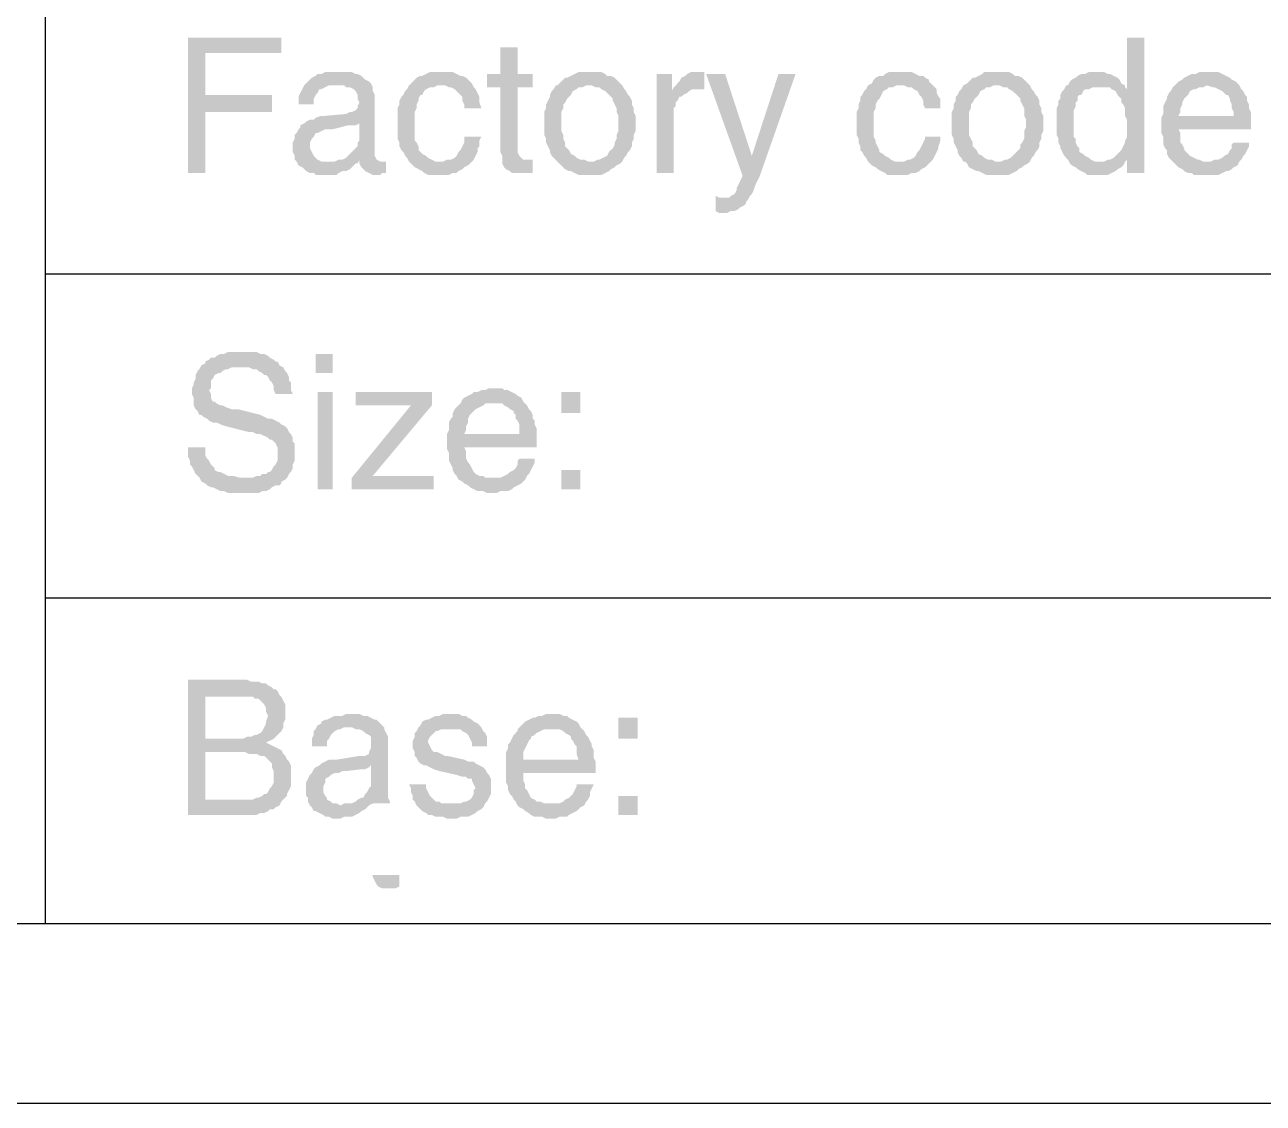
# Model space of a CAD drawing. Header units: inches. Extents: x 3613 to 8393, y -2205 to -794.
# Drawn here: x 3632.26 to 3661.61, y -2204.85 to -2179.3 of the extents above; entities that cross this region are included whole.
import ezdxf

# ---------------------------------------------------------------- set-up
doc = ezdxf.new("R2010")
doc.units = ezdxf.units.IN
doc.header["$MEASUREMENT"] = 0

msp = doc.modelspace()

# ---------------------------------------------------------------- hatches: boundary and pattern name
at = {"transparency": 33554559}
for points in [[(3638.342, -2179.607), (3636.13, -2179.607), (3636.13, -2182.812), (3636.536, -2182.812), (3636.536, -2181.367), (3638.116, -2181.367), (3638.116, -2180.961), (3636.536, -2180.961), (3636.536, -2179.968), (3638.342, -2179.968), (3638.342, -2179.788)], [(3658.786, -2179.607), (3658.38, -2179.607), (3658.38, -2180.826), (3658.019, -2180.826), (3658.109, -2180.871), (3658.155, -2180.961), (3658.2, -2181.006), (3658.245, -2181.052), (3658.245, -2181.142), (3658.29, -2181.187), (3658.335, -2181.277), (3658.335, -2181.458), (3658.38, -2181.548), (3658.38, -2181.954), (3658.335, -2182.044), (3658.335, -2182.09), (3658.29, -2182.18), (3658.245, -2182.27), (3658.2, -2182.315), (3658.2, -2182.315), (3658.109, -2182.405), (3658.064, -2182.451), (3657.974, -2182.496), (3658.38, -2182.496), (3658.38, -2182.812), (3658.786, -2182.812)], [(3643.938, -2179.833), (3643.532, -2179.833), (3643.532, -2180.465), (3643.216, -2180.465), (3643.216, -2180.781), (3643.532, -2180.781), (3643.532, -2182.315), (3643.577, -2182.405), (3643.577, -2182.586), (3643.622, -2182.676), (3643.667, -2182.721), (3643.667, -2182.721), (3643.757, -2182.767), (3643.803, -2182.812), (3644.299, -2182.812), (3644.299, -2182.496), (3644.073, -2182.496), (3644.028, -2182.451), (3643.983, -2182.405), (3643.938, -2182.315), (3643.938, -2180.781), (3644.299, -2180.781), (3644.299, -2180.465), (3643.938, -2180.465)], [(3640.463, -2180.69), (3639.65, -2180.736), (3639.831, -2180.736), (3639.876, -2180.781), (3639.966, -2180.781), (3640.057, -2180.826), (3640.102, -2180.871), (3640.147, -2180.961), (3640.147, -2181.052), (3640.192, -2181.142), (3640.192, -2181.142), (3640.147, -2181.232), (3640.147, -2181.277), (3640.102, -2181.322), (3640.011, -2181.367), (3639.966, -2181.367), (3639.876, -2181.413), (3639.38, -2181.458), (3639.289, -2181.458), (3639.154, -2181.503), (3639.109, -2181.548), (3639.019, -2181.548), (3638.928, -2181.593), (3640.192, -2181.638), (3640.192, -2182.044), (3640.192, -2182.044), (3640.147, -2182.09), (3640.147, -2182.18), (3640.102, -2182.225), (3640.011, -2182.315), (3639.966, -2182.36), (3639.921, -2182.405), (3639.876, -2182.451), (3639.786, -2182.496), (3639.696, -2182.496), (3639.605, -2182.541), (3638.703, -2182.541), (3638.748, -2182.631), (3638.838, -2182.676), (3638.883, -2182.721), (3638.928, -2182.767), (3639.019, -2182.812), (3639.109, -2182.812), (3639.154, -2182.857), (3639.65, -2182.857), (3639.696, -2182.812), (3639.786, -2182.767), (3639.876, -2182.767), (3639.966, -2182.721), (3640.011, -2182.676), (3640.102, -2182.586), (3640.147, -2182.586), (3640.192, -2182.496), (3640.598, -2182.496), (3640.553, -2182.405), (3640.553, -2180.961), (3640.508, -2180.871), (3640.508, -2180.781)], [(3639.696, -2180.42), (3639.38, -2180.42), (3639.289, -2180.465), (3639.199, -2180.465), (3639.154, -2180.51), (3639.064, -2180.555), (3639.019, -2180.6), (3638.973, -2180.645), (3638.928, -2180.69), (3638.883, -2180.736), (3638.838, -2180.826), (3638.793, -2180.916), (3638.748, -2181.006), (3638.748, -2181.187), (3639.109, -2181.187), (3639.109, -2181.052), (3639.154, -2180.961), (3639.199, -2180.916), (3639.244, -2180.826), (3639.289, -2180.826), (3639.38, -2180.781), (3639.47, -2180.736), (3639.65, -2180.736), (3640.463, -2180.69), (3640.418, -2180.645), (3640.327, -2180.6), (3640.282, -2180.555), (3640.237, -2180.51), (3640.147, -2180.465), (3640.102, -2180.465), (3640.011, -2180.42), (3639.786, -2180.42)], [(3642.133, -2180.42), (3641.862, -2180.42), (3641.772, -2180.465), (3641.681, -2180.51), (3641.636, -2180.51), (3641.546, -2180.555), (3641.501, -2180.6), (3641.411, -2180.69), (3641.365, -2180.736), (3642.223, -2180.736), (3642.313, -2180.781), (3642.358, -2180.781), (3642.449, -2180.826), (3642.494, -2180.871), (3642.584, -2180.961), (3642.629, -2181.006), (3642.629, -2181.097), (3642.674, -2181.187), (3642.674, -2181.277), (3643.08, -2181.277), (3643.035, -2181.142), (3643.035, -2181.006), (3642.99, -2180.916), (3642.945, -2180.826), (3642.9, -2180.781), (3642.855, -2180.69), (3642.81, -2180.645), (3642.765, -2180.6), (3642.719, -2180.555), (3642.629, -2180.51), (3642.584, -2180.51), (3642.494, -2180.465), (3642.403, -2180.42), (3642.223, -2180.42)], [(3645.653, -2180.42), (3645.382, -2180.42), (3645.292, -2180.465), (3645.202, -2180.51), (3645.111, -2180.555), (3645.066, -2180.555), (3644.976, -2180.645), (3644.931, -2180.69), (3644.886, -2180.736), (3644.841, -2180.736), (3644.795, -2180.826), (3644.75, -2180.871), (3644.705, -2180.961), (3644.705, -2181.006), (3644.66, -2181.097), (3644.615, -2181.187), (3644.615, -2181.277), (3644.57, -2181.367), (3644.57, -2181.638), (3644.57, -2181.909), (3644.615, -2181.999), (3644.615, -2182.09), (3644.66, -2182.18), (3644.705, -2182.27), (3644.705, -2182.315), (3644.75, -2182.405), (3644.795, -2182.451), (3644.886, -2182.541), (3645.653, -2182.541), (3645.608, -2182.541), (3645.518, -2182.496), (3645.427, -2182.496), (3645.337, -2182.451), (3645.292, -2182.405), (3645.202, -2182.36), (3645.157, -2182.27), (3645.111, -2182.225), (3645.066, -2182.18), (3645.066, -2182.09), (3645.021, -2181.999), (3645.021, -2181.909), (3644.976, -2181.819), (3644.976, -2181.367), (3645.021, -2181.277), (3645.021, -2181.187), (3645.066, -2181.142), (3645.111, -2181.052), (3645.157, -2181.006), (3645.202, -2180.961), (3645.247, -2180.871), (3645.337, -2180.826), (3645.382, -2180.781), (3645.472, -2180.781), (3645.563, -2180.736), (3646.42, -2180.736), (3646.375, -2180.69), (3646.285, -2180.6), (3646.24, -2180.555), (3646.149, -2180.51), (3646.059, -2180.51), (3646.014, -2180.465), (3645.924, -2180.42), (3645.743, -2180.42)], [(3647.594, -2180.465), (3647.233, -2180.465), (3647.233, -2182.812), (3647.639, -2182.812), (3647.639, -2181.277), (3647.684, -2181.232), (3647.684, -2181.142), (3647.729, -2181.097), (3647.774, -2181.006), (3647.819, -2181.006), (3647.864, -2180.961), (3647.955, -2180.916), (3647.594, -2180.871)], [(3648.271, -2180.42), (3648.045, -2180.42), (3647.955, -2180.465), (3647.91, -2180.51), (3647.819, -2180.555), (3647.774, -2180.645), (3647.729, -2180.69), (3647.684, -2180.736), (3647.639, -2180.781), (3648.271, -2180.826), (3648.361, -2180.826), (3648.361, -2180.42), (3648.361, -2180.42)], [(3648.857, -2180.465), (3648.406, -2180.465), (3649.264, -2182.857), (3649.489, -2182.405)], [(3650.527, -2180.465), (3650.121, -2180.465), (3649.489, -2182.405), (3649.264, -2182.857), (3649.264, -2182.902), (3649.264, -2182.902), (3649.218, -2182.992), (3649.173, -2183.082), (3649.128, -2183.173), (3649.128, -2183.218), (3649.083, -2183.308), (3648.993, -2183.353), (3648.948, -2183.398), (3648.857, -2183.398), (3649.399, -2183.444), (3649.444, -2183.353), (3649.489, -2183.308), (3649.534, -2183.218), (3649.579, -2183.082), (3649.625, -2182.992), (3649.67, -2182.902)], [(3653.01, -2180.42), (3652.739, -2180.42), (3652.648, -2180.465), (3652.603, -2180.51), (3652.513, -2180.51), (3652.423, -2180.555), (3652.378, -2180.6), (3652.333, -2180.69), (3652.242, -2180.736), (3653.1, -2180.736), (3653.19, -2180.781), (3653.28, -2180.781), (3653.325, -2180.826), (3653.416, -2180.871), (3653.461, -2180.961), (3653.506, -2181.006), (3653.551, -2181.097), (3653.551, -2181.187), (3653.596, -2181.277), (3653.957, -2181.277), (3653.957, -2181.052), (3653.912, -2181.006), (3653.867, -2180.916), (3653.867, -2180.826), (3653.822, -2180.781), (3653.732, -2180.69), (3653.686, -2180.645), (3653.686, -2180.6), (3653.596, -2180.555), (3653.551, -2180.51), (3653.461, -2180.51), (3653.371, -2180.465), (3653.28, -2180.42), (3653.1, -2180.42)], [(3655.311, -2180.42), (3654.995, -2180.42), (3654.95, -2180.465), (3654.86, -2180.51), (3654.77, -2180.555), (3654.725, -2180.555), (3654.634, -2180.645), (3654.589, -2180.69), (3654.499, -2180.736), (3654.499, -2180.736), (3654.454, -2180.826), (3654.409, -2180.871), (3654.363, -2180.961), (3654.318, -2181.006), (3654.318, -2181.097), (3654.273, -2181.187), (3654.273, -2181.277), (3654.228, -2181.367), (3654.228, -2181.638), (3654.228, -2181.909), (3654.273, -2181.999), (3654.273, -2182.09), (3654.318, -2182.18), (3654.363, -2182.27), (3654.363, -2182.315), (3654.409, -2182.405), (3654.454, -2182.451), (3654.499, -2182.541), (3655.311, -2182.541), (3655.266, -2182.541), (3655.176, -2182.496), (3655.086, -2182.496), (3654.995, -2182.451), (3654.95, -2182.405), (3654.86, -2182.36), (3654.815, -2182.27), (3654.77, -2182.225), (3654.725, -2182.18), (3654.725, -2182.09), (3654.679, -2181.999), (3654.634, -2181.909), (3654.634, -2181.367), (3654.679, -2181.277), (3654.679, -2181.187), (3654.725, -2181.142), (3654.77, -2181.052), (3654.815, -2181.006), (3654.86, -2180.961), (3654.905, -2180.871), (3654.995, -2180.826), (3655.04, -2180.781), (3655.131, -2180.781), (3655.221, -2180.736), (3656.078, -2180.736), (3656.033, -2180.69), (3655.943, -2180.6), (3655.898, -2180.555), (3655.808, -2180.51), (3655.717, -2180.51), (3655.672, -2180.465), (3655.582, -2180.42), (3655.402, -2180.42)], [(3657.658, -2180.42), (3657.478, -2180.42), (3657.387, -2180.465), (3657.297, -2180.465), (3657.207, -2180.51), (3657.162, -2180.555), (3657.071, -2180.6), (3657.026, -2180.645), (3656.981, -2180.736), (3656.936, -2180.736), (3657.748, -2180.781), (3657.974, -2180.781), (3658.019, -2180.826), (3658.38, -2180.826), (3658.335, -2180.781), (3658.335, -2180.736), (3658.245, -2180.69), (3658.2, -2180.6), (3658.155, -2180.555), (3658.064, -2180.51), (3657.974, -2180.465), (3657.929, -2180.465), (3657.839, -2180.42), (3657.748, -2180.42)], [(3660.321, -2180.42), (3660.095, -2180.42), (3660.005, -2180.465), (3659.915, -2180.465), (3659.824, -2180.51), (3659.734, -2180.555), (3659.689, -2180.6), (3659.599, -2180.645), (3659.554, -2180.69), (3659.509, -2180.736), (3660.276, -2180.736), (3660.411, -2180.781), (3660.456, -2180.781), (3660.547, -2180.826), (3660.637, -2180.871), (3660.682, -2180.916), (3660.727, -2180.961), (3660.772, -2180.961), (3660.817, -2181.052), (3660.817, -2181.097), (3660.863, -2181.187), (3660.863, -2181.277), (3660.908, -2181.367), (3660.908, -2181.458), (3659.599, -2181.458), (3659.193, -2181.503), (3659.193, -2181.864), (3659.238, -2181.954), (3659.238, -2182.135), (3659.283, -2182.225), (3659.328, -2182.27), (3659.328, -2182.36), (3659.373, -2182.451), (3659.418, -2182.496), (3659.463, -2182.541), (3660.276, -2182.541), (3660.186, -2182.541), (3660.095, -2182.496), (3660.05, -2182.496), (3659.96, -2182.451), (3659.87, -2182.405), (3659.824, -2182.36), (3659.779, -2182.315), (3659.734, -2182.27), (3659.734, -2182.225), (3659.689, -2182.135), (3659.644, -2182.09), (3659.644, -2181.864), (3659.599, -2181.774), (3661.314, -2181.774), (3661.314, -2181.367), (3661.269, -2181.277), (3661.269, -2181.187), (3661.224, -2181.097), (3661.224, -2181.006), (3661.178, -2180.961), (3661.133, -2180.871), (3661.088, -2180.826), (3661.043, -2180.736), (3660.998, -2180.69), (3660.953, -2180.645), (3660.863, -2180.6), (3660.817, -2180.555), (3660.727, -2180.51), (3660.637, -2180.465), (3660.547, -2180.42), (3660.411, -2180.42)], [(3641.365, -2180.736), (3641.32, -2180.826), (3641.275, -2180.871), (3641.23, -2180.961), (3641.185, -2181.006), (3641.14, -2181.097), (3641.14, -2181.187), (3641.095, -2181.277), (3641.095, -2181.999), (3641.14, -2182.09), (3641.14, -2182.18), (3641.185, -2182.27), (3641.23, -2182.315), (3641.275, -2182.405), (3641.32, -2182.451), (3641.365, -2182.541), (3642.088, -2182.541), (3641.997, -2182.541), (3641.907, -2182.496), (3641.817, -2182.451), (3641.772, -2182.405), (3641.681, -2182.36), (3641.636, -2182.315), (3641.591, -2182.27), (3641.591, -2182.18), (3641.546, -2182.09), (3641.501, -2182.044), (3641.501, -2181.367), (3641.546, -2181.277), (3641.546, -2181.187), (3641.591, -2181.097), (3641.591, -2181.052), (3641.636, -2180.961), (3641.681, -2180.961), (3641.726, -2180.871), (3641.772, -2180.826), (3641.862, -2180.781), (3641.952, -2180.781), (3642.042, -2180.736), (3642.133, -2180.736)], [(3646.42, -2180.736), (3645.653, -2180.736), (3645.698, -2180.736), (3645.788, -2180.781), (3645.879, -2180.781), (3645.924, -2180.826), (3646.014, -2180.871), (3646.059, -2180.916), (3646.149, -2181.006), (3646.195, -2181.052), (3646.195, -2181.097), (3646.24, -2181.187), (3646.285, -2181.277), (3646.285, -2181.367), (3646.33, -2181.458), (3646.33, -2181.819), (3646.285, -2181.909), (3646.285, -2181.999), (3646.24, -2182.09), (3646.24, -2182.135), (3646.195, -2182.225), (3646.149, -2182.27), (3646.104, -2182.315), (3646.059, -2182.405), (3645.969, -2182.451), (3645.879, -2182.496), (3645.833, -2182.496), (3645.743, -2182.541), (3644.886, -2182.541), (3644.931, -2182.586), (3645.021, -2182.676), (3645.066, -2182.721), (3645.157, -2182.767), (3645.202, -2182.767), (3645.292, -2182.812), (3645.382, -2182.857), (3645.924, -2182.857), (3646.014, -2182.812), (3646.104, -2182.767), (3646.149, -2182.721), (3646.24, -2182.676), (3646.285, -2182.631), (3646.375, -2182.586), (3646.42, -2182.541), (3646.42, -2182.541), (3646.465, -2182.451), (3646.51, -2182.405), (3646.556, -2182.315), (3646.601, -2182.27), (3646.646, -2182.18), (3646.646, -2182.09), (3646.691, -2181.999), (3646.691, -2181.909), (3646.736, -2181.819), (3646.736, -2181.638), (3646.736, -2181.458), (3646.691, -2181.367), (3646.691, -2181.277), (3646.646, -2181.187), (3646.646, -2181.097), (3646.601, -2181.006), (3646.556, -2180.961), (3646.51, -2180.871), (3646.465, -2180.826)], [(3647.639, -2180.781), (3647.594, -2180.871), (3647.955, -2180.916), (3648, -2180.871), (3648.09, -2180.826), (3648.271, -2180.826)], [(3652.242, -2180.736), (3652.197, -2180.826), (3652.152, -2180.871), (3652.107, -2180.961), (3652.062, -2181.006), (3652.062, -2181.097), (3652.017, -2181.187), (3652.017, -2181.277), (3651.971, -2181.367), (3651.971, -2181.909), (3652.017, -2181.999), (3652.017, -2182.09), (3652.062, -2182.18), (3652.062, -2182.27), (3652.107, -2182.315), (3652.152, -2182.405), (3652.197, -2182.451), (3652.242, -2182.541), (3653.01, -2182.541), (3652.874, -2182.541), (3652.784, -2182.496), (3652.739, -2182.451), (3652.648, -2182.405), (3652.603, -2182.36), (3652.513, -2182.315), (3652.513, -2182.27), (3652.468, -2182.18), (3652.423, -2182.09), (3652.423, -2182.044), (3652.378, -2181.954), (3652.378, -2181.367), (3652.423, -2181.277), (3652.423, -2181.187), (3652.468, -2181.097), (3652.513, -2181.052), (3652.558, -2180.961), (3652.558, -2180.961), (3652.603, -2180.871), (3652.694, -2180.826), (3652.739, -2180.781), (3652.829, -2180.781), (3652.919, -2180.736), (3653.01, -2180.736)], [(3656.078, -2180.736), (3655.311, -2180.736), (3655.356, -2180.736), (3655.447, -2180.781), (3655.537, -2180.781), (3655.582, -2180.826), (3655.672, -2180.871), (3655.717, -2180.916), (3655.808, -2181.006), (3655.853, -2181.052), (3655.853, -2181.097), (3655.898, -2181.187), (3655.943, -2181.277), (3655.943, -2181.458), (3655.988, -2181.548), (3655.988, -2181.728), (3655.943, -2181.819), (3655.943, -2181.999), (3655.898, -2182.09), (3655.853, -2182.135), (3655.853, -2182.225), (3655.808, -2182.27), (3655.763, -2182.315), (3655.672, -2182.405), (3655.627, -2182.451), (3655.537, -2182.496), (3655.492, -2182.496), (3655.402, -2182.541), (3654.544, -2182.541), (3654.589, -2182.586), (3654.634, -2182.676), (3654.725, -2182.721), (3654.815, -2182.767), (3654.86, -2182.767), (3654.95, -2182.812), (3655.04, -2182.857), (3655.582, -2182.857), (3655.672, -2182.812), (3655.763, -2182.767), (3655.808, -2182.721), (3655.898, -2182.676), (3655.943, -2182.631), (3656.033, -2182.586), (3656.078, -2182.541), (3656.078, -2182.541), (3656.124, -2182.451), (3656.169, -2182.405), (3656.214, -2182.315), (3656.259, -2182.27), (3656.304, -2182.18), (3656.304, -2182.09), (3656.349, -2181.999), (3656.349, -2181.909), (3656.394, -2181.819), (3656.394, -2181.638), (3656.394, -2181.458), (3656.349, -2181.367), (3656.349, -2181.277), (3656.304, -2181.187), (3656.304, -2181.097), (3656.259, -2181.006), (3656.214, -2180.961), (3656.169, -2180.871), (3656.124, -2180.826)], [(3656.936, -2180.736), (3656.891, -2180.826), (3656.846, -2180.871), (3656.801, -2180.961), (3656.801, -2181.052), (3656.755, -2181.097), (3656.755, -2181.187), (3656.71, -2181.277), (3656.71, -2181.909), (3656.755, -2181.999), (3656.755, -2182.09), (3656.801, -2182.18), (3656.801, -2182.225), (3656.846, -2182.315), (3656.891, -2182.405), (3656.936, -2182.451), (3656.981, -2182.496), (3657.026, -2182.586), (3657.071, -2182.631), (3657.162, -2182.676), (3657.207, -2182.721), (3657.297, -2182.767), (3657.387, -2182.812), (3657.432, -2182.857), (3657.929, -2182.857), (3658.019, -2182.812), (3658.109, -2182.767), (3658.155, -2182.721), (3658.245, -2182.676), (3658.29, -2182.631), (3658.335, -2182.541), (3657.613, -2182.541), (3657.523, -2182.496), (3657.478, -2182.451), (3657.387, -2182.405), (3657.342, -2182.36), (3657.252, -2182.315), (3657.252, -2182.225), (3657.207, -2182.18), (3657.162, -2182.09), (3657.162, -2181.999), (3657.117, -2181.954), (3657.117, -2181.322), (3657.162, -2181.232), (3657.162, -2181.142), (3657.207, -2181.097), (3657.207, -2181.006), (3657.252, -2180.961), (3657.297, -2180.961), (3657.342, -2180.871), (3657.387, -2180.826), (3657.478, -2180.826), (3657.568, -2180.781), (3657.748, -2180.781)], [(3659.509, -2180.736), (3659.463, -2180.781), (3659.418, -2180.871), (3659.373, -2180.916), (3659.328, -2181.006), (3659.328, -2181.052), (3659.283, -2181.142), (3659.238, -2181.232), (3659.238, -2181.413), (3659.193, -2181.503), (3659.599, -2181.458), (3659.644, -2181.367), (3659.644, -2181.277), (3659.689, -2181.187), (3659.689, -2181.142), (3659.734, -2181.052), (3659.779, -2181.006), (3659.824, -2180.961), (3659.87, -2180.871), (3659.96, -2180.826), (3660.005, -2180.826), (3660.095, -2180.781), (3660.186, -2180.781), (3660.276, -2180.736)], [(3638.928, -2181.593), (3638.883, -2181.638), (3638.793, -2181.683), (3638.793, -2181.728), (3638.748, -2181.774), (3638.703, -2181.864), (3638.657, -2181.909), (3638.657, -2181.999), (3638.612, -2182.09), (3638.612, -2182.315), (3638.657, -2182.405), (3638.657, -2182.496), (3638.703, -2182.541), (3639.425, -2182.541), (3639.289, -2182.541), (3639.199, -2182.496), (3639.154, -2182.451), (3639.109, -2182.405), (3639.064, -2182.315), (3639.019, -2182.225), (3639.019, -2182.09), (3639.064, -2181.999), (3639.109, -2181.954), (3639.154, -2181.864), (3639.199, -2181.864), (3639.289, -2181.819), (3639.38, -2181.774), (3639.56, -2181.774), (3639.921, -2181.683), (3640.102, -2181.683), (3640.192, -2181.638)], [(3643.08, -2181.954), (3642.674, -2181.954), (3642.674, -2182.09), (3642.629, -2182.18), (3642.584, -2182.27), (3642.539, -2182.315), (3642.494, -2182.405), (3642.449, -2182.451), (3642.358, -2182.496), (3642.268, -2182.496), (3642.178, -2182.541), (3641.365, -2182.541), (3641.411, -2182.586), (3641.456, -2182.631), (3641.501, -2182.676), (3641.591, -2182.721), (3641.681, -2182.767), (3641.726, -2182.812), (3641.817, -2182.857), (3642.313, -2182.857), (3642.403, -2182.812), (3642.494, -2182.812), (3642.539, -2182.767), (3642.629, -2182.721), (3642.674, -2182.676), (3642.765, -2182.631), (3642.81, -2182.586), (3642.855, -2182.541), (3642.9, -2182.496), (3642.945, -2182.405), (3642.99, -2182.315), (3642.99, -2182.225), (3643.035, -2182.18), (3643.035, -2182.044)], [(3653.957, -2181.954), (3653.596, -2181.954), (3653.596, -2181.999), (3653.551, -2182.09), (3653.506, -2182.18), (3653.461, -2182.27), (3653.416, -2182.315), (3653.371, -2182.405), (3653.325, -2182.451), (3653.235, -2182.496), (3653.19, -2182.496), (3653.1, -2182.541), (3652.242, -2182.541), (3652.287, -2182.586), (3652.333, -2182.631), (3652.423, -2182.676), (3652.468, -2182.721), (3652.558, -2182.767), (3652.648, -2182.812), (3652.694, -2182.857), (3653.19, -2182.857), (3653.28, -2182.812), (3653.371, -2182.812), (3653.461, -2182.767), (3653.506, -2182.721), (3653.596, -2182.676), (3653.641, -2182.631), (3653.686, -2182.586), (3653.732, -2182.541), (3653.777, -2182.496), (3653.822, -2182.405), (3653.867, -2182.315), (3653.912, -2182.225), (3653.912, -2182.18), (3653.957, -2182.044)], [(3661.269, -2182.09), (3660.908, -2182.09), (3660.863, -2182.135), (3660.863, -2182.225), (3660.817, -2182.27), (3660.772, -2182.36), (3660.682, -2182.405), (3660.637, -2182.451), (3660.547, -2182.496), (3660.456, -2182.496), (3660.366, -2182.541), (3659.463, -2182.541), (3659.554, -2182.631), (3659.599, -2182.676), (3659.689, -2182.721), (3659.734, -2182.767), (3659.824, -2182.812), (3659.915, -2182.812), (3659.96, -2182.857), (3660.547, -2182.857), (3660.637, -2182.812), (3660.727, -2182.767), (3660.772, -2182.767), (3660.863, -2182.721), (3660.908, -2182.676), (3660.998, -2182.631), (3661.043, -2182.541), (3661.088, -2182.496), (3661.133, -2182.405), (3661.178, -2182.36), (3661.224, -2182.27), (3661.269, -2182.18)], [(3640.598, -2182.496), (3640.192, -2182.496), (3640.192, -2182.586), (3640.688, -2182.541), (3640.688, -2182.541)], [(3640.824, -2182.541), (3640.688, -2182.541), (3640.192, -2182.586), (3640.237, -2182.676), (3640.282, -2182.721), (3640.282, -2182.721), (3640.327, -2182.767), (3640.418, -2182.812), (3640.508, -2182.857), (3640.688, -2182.857), (3640.734, -2182.812), (3640.824, -2182.812)], [(3657.974, -2182.496), (3657.929, -2182.496), (3657.839, -2182.541), (3657.748, -2182.541), (3658.335, -2182.541), (3658.38, -2182.496)], [(3648.632, -2183.353), (3648.632, -2183.714), (3648.632, -2183.714), (3648.722, -2183.759), (3648.902, -2183.759), (3648.993, -2183.714), (3649.083, -2183.714), (3649.173, -2183.669), (3649.218, -2183.624), (3649.309, -2183.579), (3649.354, -2183.534), (3649.354, -2183.489), (3649.399, -2183.444), (3648.857, -2183.398), (3648.722, -2183.398)], [(3637.394, -2187.054), (3637.078, -2187.054), (3636.988, -2187.099), (3636.897, -2187.099), (3636.807, -2187.144), (3636.762, -2187.189), (3636.672, -2187.189), (3636.627, -2187.235), (3636.536, -2187.28), (3636.536, -2187.325), (3636.446, -2187.37), (3637.394, -2187.415), (3637.574, -2187.415), (3637.665, -2187.46), (3637.755, -2187.46), (3637.8, -2187.505), (3637.89, -2187.551), (3637.935, -2187.596), (3637.98, -2187.596), (3638.026, -2187.641), (3638.071, -2187.731), (3638.116, -2187.776), (3638.161, -2187.866), (3638.161, -2187.957), (3638.206, -2188.047), (3638.612, -2188.047), (3638.567, -2187.957), (3638.567, -2187.776), (3638.522, -2187.731), (3638.522, -2187.641), (3638.477, -2187.551), (3638.432, -2187.505), (3638.387, -2187.415), (3638.296, -2187.37), (3638.251, -2187.28), (3638.206, -2187.28), (3638.161, -2187.235), (3638.071, -2187.189), (3638.026, -2187.144), (3637.935, -2187.099), (3637.845, -2187.099), (3637.755, -2187.054), (3637.484, -2187.054)], [(3639.56, -2187.551), (3639.56, -2187.099), (3639.154, -2187.099), (3639.154, -2187.551)], [(3636.446, -2187.37), (3636.401, -2187.46), (3636.356, -2187.505), (3636.311, -2187.596), (3636.311, -2187.686), (3636.265, -2187.776), (3636.265, -2187.821), (3636.22, -2187.912), (3636.22, -2188.047), (3636.22, -2188.047), (3636.265, -2188.137), (3636.265, -2188.318), (3636.311, -2188.408), (3636.356, -2188.453), (3636.401, -2188.543), (3636.446, -2188.543), (3636.491, -2188.589), (3636.581, -2188.634), (3636.627, -2188.679), (3636.717, -2188.724), (3636.807, -2188.724), (3636.897, -2188.769), (3637.033, -2188.814), (3637.574, -2188.95), (3637.665, -2188.95), (3637.755, -2188.995), (3637.845, -2188.995), (3637.935, -2189.04), (3638.026, -2189.085), (3638.071, -2189.13), (3638.116, -2189.13), (3638.161, -2189.175), (3638.206, -2189.22), (3638.251, -2189.311), (3638.251, -2189.627), (3638.206, -2189.717), (3638.161, -2189.762), (3638.116, -2189.852), (3638.071, -2189.897), (3638.026, -2189.897), (3637.98, -2189.943), (3637.89, -2189.943), (3637.845, -2189.988), (3637.755, -2189.988), (3637.665, -2190.033), (3636.401, -2190.033), (3636.446, -2190.123), (3636.536, -2190.168), (3636.581, -2190.213), (3636.672, -2190.258), (3636.717, -2190.258), (3636.807, -2190.304), (3636.897, -2190.349), (3636.988, -2190.349), (3637.078, -2190.394), (3637.8, -2190.394), (3637.89, -2190.349), (3637.98, -2190.349), (3638.071, -2190.304), (3638.116, -2190.258), (3638.206, -2190.213), (3638.296, -2190.213), (3638.342, -2190.168), (3638.342, -2190.123), (3638.432, -2190.078), (3638.477, -2190.033), (3638.522, -2189.943), (3638.567, -2189.897), (3638.612, -2189.807), (3638.612, -2189.717), (3638.657, -2189.627), (3638.657, -2189.446), (3638.657, -2189.22), (3638.612, -2189.175), (3638.612, -2189.085), (3638.567, -2188.995), (3638.522, -2188.95), (3638.477, -2188.859), (3638.477, -2188.859), (3638.432, -2188.814), (3638.342, -2188.769), (3638.296, -2188.724), (3638.206, -2188.679), (3638.116, -2188.634), (3638.026, -2188.634), (3637.935, -2188.589), (3637.845, -2188.543), (3637.304, -2188.408), (3637.168, -2188.408), (3637.033, -2188.363), (3636.942, -2188.318), (3636.897, -2188.318), (3636.807, -2188.273), (3636.762, -2188.228), (3636.717, -2188.228), (3636.672, -2188.137), (3636.672, -2188.047), (3636.627, -2187.957), (3636.672, -2187.912), (3636.672, -2187.731), (3636.717, -2187.686), (3636.762, -2187.596), (3636.852, -2187.551), (3636.897, -2187.551), (3636.942, -2187.505), (3637.033, -2187.46), (3637.078, -2187.46), (3637.168, -2187.415), (3637.394, -2187.415)], [(3639.56, -2190.304), (3639.56, -2188.002), (3639.199, -2188.002), (3639.199, -2190.304)], [(3641.907, -2188.002), (3640.102, -2188.002), (3640.102, -2188.318), (3641.411, -2188.318), (3640.011, -2190.033), (3640.011, -2190.304), (3641.952, -2190.304), (3641.952, -2189.988), (3640.508, -2189.988), (3641.907, -2188.318), (3641.907, -2188.137)], [(3643.396, -2187.912), (3643.261, -2187.912), (3643.171, -2187.957), (3643.08, -2187.957), (3642.99, -2188.002), (3642.9, -2188.002), (3642.855, -2188.047), (3642.765, -2188.092), (3642.674, -2188.137), (3642.629, -2188.182), (3642.584, -2188.273), (3643.577, -2188.273), (3643.622, -2188.318), (3643.712, -2188.363), (3643.757, -2188.408), (3643.848, -2188.453), (3643.848, -2188.498), (3643.893, -2188.543), (3643.893, -2188.634), (3643.938, -2188.679), (3643.983, -2188.769), (3643.983, -2188.995), (3642.268, -2188.995), (3642.268, -2189.356), (3642.313, -2189.446), (3642.313, -2189.627), (3642.358, -2189.717), (3642.403, -2189.807), (3642.403, -2189.852), (3642.449, -2189.943), (3642.494, -2189.988), (3642.539, -2190.078), (3643.351, -2190.033), (3643.171, -2190.033), (3643.126, -2189.988), (3643.035, -2189.988), (3642.945, -2189.943), (3642.9, -2189.897), (3642.855, -2189.807), (3642.855, -2189.807), (3642.81, -2189.717), (3642.765, -2189.672), (3642.719, -2189.581), (3642.719, -2189.401), (3642.674, -2189.311), (3644.389, -2189.311), (3644.389, -2188.859), (3644.344, -2188.769), (3644.344, -2188.679), (3644.299, -2188.634), (3644.299, -2188.543), (3644.254, -2188.453), (3644.209, -2188.408), (3644.164, -2188.318), (3644.118, -2188.273), (3644.073, -2188.228), (3644.028, -2188.137), (3643.938, -2188.092), (3643.893, -2188.047), (3643.803, -2188.002), (3643.712, -2187.957), (3643.622, -2187.957), (3643.577, -2187.912), (3643.487, -2187.912)], [(3645.427, -2188.498), (3645.427, -2188.002), (3644.976, -2188.002), (3644.976, -2188.498)], [(3642.584, -2188.273), (3642.539, -2188.318), (3642.494, -2188.363), (3642.449, -2188.408), (3642.403, -2188.498), (3642.403, -2188.589), (3642.358, -2188.634), (3642.313, -2188.724), (3642.313, -2188.905), (3642.268, -2188.995), (3642.674, -2188.995), (3642.719, -2188.905), (3642.719, -2188.814), (3642.765, -2188.724), (3642.765, -2188.634), (3642.81, -2188.543), (3642.855, -2188.498), (3642.9, -2188.453), (3642.945, -2188.408), (3643.035, -2188.363), (3643.126, -2188.318), (3643.171, -2188.273), (3643.351, -2188.273)], [(3636.536, -2189.311), (3636.13, -2189.311), (3636.13, -2189.536), (3636.175, -2189.627), (3636.175, -2189.717), (3636.22, -2189.762), (3636.265, -2189.852), (3636.311, -2189.943), (3636.356, -2189.988), (3636.401, -2190.033), (3637.439, -2190.033), (3637.349, -2190.033), (3637.213, -2189.988), (3637.078, -2189.988), (3636.988, -2189.943), (3636.897, -2189.897), (3636.852, -2189.897), (3636.762, -2189.852), (3636.762, -2189.807), (3636.717, -2189.762), (3636.672, -2189.717), (3636.627, -2189.627), (3636.581, -2189.581), (3636.536, -2189.491), (3636.536, -2189.401)], [(3644.344, -2189.581), (3643.983, -2189.581), (3643.938, -2189.627), (3643.938, -2189.717), (3643.893, -2189.807), (3643.848, -2189.852), (3643.757, -2189.897), (3643.712, -2189.943), (3643.622, -2189.988), (3643.532, -2190.033), (3643.351, -2190.033), (3642.539, -2190.078), (3642.539, -2190.078), (3642.629, -2190.123), (3642.674, -2190.168), (3642.765, -2190.213), (3642.81, -2190.258), (3642.9, -2190.304), (3642.99, -2190.349), (3643.126, -2190.349), (3643.216, -2190.394), (3643.441, -2190.394), (3643.532, -2190.349), (3643.712, -2190.349), (3643.803, -2190.304), (3643.848, -2190.258), (3643.938, -2190.213), (3644.028, -2190.168), (3644.073, -2190.123), (3644.118, -2190.078), (3644.164, -2189.988), (3644.209, -2189.943), (3644.254, -2189.852), (3644.299, -2189.762), (3644.344, -2189.672)], [(3645.427, -2190.304), (3645.427, -2189.852), (3644.976, -2189.852), (3644.976, -2190.304)], [(3637.529, -2194.817), (3636.13, -2194.817), (3636.13, -2198.021), (3637.755, -2198.021), (3637.845, -2197.976), (3637.935, -2197.976), (3638.026, -2197.931), (3638.071, -2197.886), (3638.161, -2197.886), (3638.206, -2197.841), (3638.296, -2197.796), (3638.296, -2197.796), (3638.342, -2197.705), (3636.536, -2197.66), (3636.536, -2196.532), (3637.394, -2196.532), (3638.342, -2196.487), (3638.251, -2196.442), (3638.251, -2196.442), (3638.161, -2196.396), (3638.071, -2196.351), (3637.98, -2196.306), (3638.071, -2196.261), (3638.161, -2196.216), (3636.536, -2196.216), (3636.536, -2195.223), (3637.394, -2195.223), (3638.296, -2195.178), (3638.251, -2195.088), (3638.206, -2195.042), (3638.161, -2195.042), (3638.116, -2194.997), (3638.026, -2194.952), (3637.98, -2194.907), (3637.89, -2194.907), (3637.8, -2194.862), (3637.619, -2194.862)], [(3638.296, -2195.178), (3637.394, -2195.223), (3637.665, -2195.223), (3637.71, -2195.268), (3637.8, -2195.268), (3637.845, -2195.313), (3637.89, -2195.358), (3637.935, -2195.404), (3637.98, -2195.494), (3637.98, -2195.584), (3638.026, -2195.674), (3638.026, -2195.674), (3637.98, -2195.81), (3637.98, -2195.855), (3637.935, -2195.945), (3637.89, -2196.035), (3637.845, -2196.081), (3637.845, -2196.081), (3637.755, -2196.126), (3637.71, -2196.126), (3637.619, -2196.171), (3637.529, -2196.171), (3637.439, -2196.216), (3636.536, -2196.216), (3638.161, -2196.216), (3638.251, -2196.126), (3638.296, -2196.081), (3638.342, -2196.035), (3638.387, -2195.945), (3638.387, -2195.855), (3638.432, -2195.765), (3638.432, -2195.584), (3638.432, -2195.404), (3638.387, -2195.313), (3638.342, -2195.223)], [(3640.011, -2195.629), (3639.876, -2195.629), (3639.786, -2195.674), (3639.605, -2195.674), (3639.515, -2195.719), (3639.425, -2195.765), (3639.38, -2195.765), (3639.289, -2195.81), (3639.289, -2195.855), (3639.199, -2195.9), (3639.154, -2195.99), (3639.109, -2196.035), (3639.109, -2196.126), (3639.064, -2196.216), (3639.064, -2196.396), (3639.425, -2196.396), (3639.425, -2196.261), (3639.47, -2196.216), (3639.515, -2196.126), (3639.56, -2196.081), (3639.605, -2196.035), (3639.696, -2195.99), (3639.741, -2195.99), (3639.831, -2195.945), (3640.779, -2195.945), (3640.688, -2195.855), (3640.643, -2195.81), (3640.598, -2195.765), (3640.553, -2195.765), (3640.463, -2195.719), (3640.373, -2195.674), (3640.282, -2195.674), (3640.192, -2195.629), (3640.102, -2195.629)], [(3642.313, -2195.629), (3642.178, -2195.629), (3642.088, -2195.674), (3641.997, -2195.674), (3641.907, -2195.719), (3641.817, -2195.765), (3641.772, -2195.765), (3641.681, -2195.81), (3641.636, -2195.9), (3641.591, -2195.945), (3641.546, -2196.035), (3641.501, -2196.081), (3641.501, -2196.171), (3641.456, -2196.261), (3641.456, -2196.442), (3641.501, -2196.532), (3641.501, -2196.622), (3641.546, -2196.667), (3641.591, -2196.758), (3641.636, -2196.803), (3641.726, -2196.848), (3641.772, -2196.848), (3641.862, -2196.893), (3641.952, -2196.938), (3642.088, -2196.983), (3642.494, -2197.073), (3642.494, -2197.073), (3642.629, -2197.119), (3642.719, -2197.119), (3642.765, -2197.164), (3642.855, -2197.164), (3642.855, -2197.209), (3642.9, -2197.299), (3642.945, -2197.389), (3642.9, -2197.434), (3642.9, -2197.525), (3642.855, -2197.615), (3642.81, -2197.66), (3642.719, -2197.705), (3642.674, -2197.705), (3642.584, -2197.75), (3642.403, -2197.75), (3641.546, -2197.796), (3641.591, -2197.841), (3641.636, -2197.886), (3641.681, -2197.931), (3641.772, -2197.976), (3641.817, -2198.021), (3641.907, -2198.021), (3641.997, -2198.066), (3642.178, -2198.066), (3642.268, -2198.111), (3642.494, -2198.111), (3642.584, -2198.066), (3642.765, -2198.066), (3642.855, -2198.021), (3642.945, -2197.976), (3642.99, -2197.931), (3643.08, -2197.886), (3643.08, -2197.886), (3643.126, -2197.841), (3643.171, -2197.75), (3643.216, -2197.705), (3643.261, -2197.615), (3643.306, -2197.525), (3643.306, -2197.344), (3643.306, -2197.164), (3643.261, -2197.073), (3643.216, -2197.028), (3643.171, -2196.938), (3643.171, -2196.938), (3643.126, -2196.893), (3643.035, -2196.848), (3642.945, -2196.803), (3642.9, -2196.758), (3642.765, -2196.758), (3642.674, -2196.712), (3642.268, -2196.622), (3642.223, -2196.622), (3642.133, -2196.577), (3642.042, -2196.532), (3641.952, -2196.532), (3641.907, -2196.487), (3641.907, -2196.487), (3641.862, -2196.396), (3641.817, -2196.306), (3641.817, -2196.261), (3641.862, -2196.171), (3641.907, -2196.126), (3641.952, -2196.081), (3641.997, -2196.035), (3642.042, -2196.035), (3642.133, -2195.99), (3642.313, -2195.99), (3643.08, -2195.945), (3643.035, -2195.9), (3642.99, -2195.855), (3642.9, -2195.81), (3642.855, -2195.765), (3642.765, -2195.719), (3642.719, -2195.674), (3642.629, -2195.674), (3642.539, -2195.629), (3642.449, -2195.629)], [(3644.75, -2195.629), (3644.615, -2195.629), (3644.525, -2195.674), (3644.434, -2195.674), (3644.344, -2195.719), (3644.299, -2195.719), (3644.209, -2195.765), (3644.118, -2195.81), (3644.073, -2195.855), (3644.028, -2195.9), (3643.938, -2195.99), (3644.931, -2195.99), (3645.021, -2196.035), (3645.066, -2196.081), (3645.157, -2196.126), (3645.202, -2196.171), (3645.202, -2196.216), (3645.247, -2196.261), (3645.292, -2196.351), (3645.337, -2196.396), (3645.337, -2196.577), (3645.382, -2196.712), (3643.667, -2196.712), (3643.667, -2197.254), (3643.712, -2197.344), (3643.712, -2197.434), (3643.757, -2197.525), (3643.803, -2197.57), (3643.848, -2197.66), (3643.893, -2197.705), (3643.938, -2197.796), (3644.75, -2197.75), (3644.57, -2197.75), (3644.48, -2197.705), (3644.389, -2197.705), (3644.344, -2197.66), (3644.254, -2197.615), (3644.209, -2197.525), (3644.209, -2197.525), (3644.164, -2197.434), (3644.118, -2197.389), (3644.118, -2197.299), (3644.073, -2197.209), (3644.073, -2197.028), (3645.788, -2197.028), (3645.788, -2196.758), (3645.743, -2196.667), (3645.743, -2196.487), (3645.698, -2196.396), (3645.698, -2196.351), (3645.653, -2196.261), (3645.608, -2196.171), (3645.563, -2196.126), (3645.518, -2196.035), (3645.472, -2195.99), (3645.427, -2195.945), (3645.382, -2195.855), (3645.337, -2195.81), (3645.247, -2195.765), (3645.157, -2195.719), (3645.111, -2195.674), (3645.021, -2195.674), (3644.931, -2195.629), (3644.841, -2195.629)], [(3640.779, -2195.945), (3639.966, -2195.945), (3640.011, -2195.945), (3640.102, -2195.99), (3640.192, -2195.99), (3640.282, -2196.035), (3640.327, -2196.081), (3640.418, -2196.126), (3640.463, -2196.171), (3640.463, -2196.442), (3640.418, -2196.532), (3640.418, -2196.577), (3640.327, -2196.622), (3640.192, -2196.622), (3639.65, -2196.712), (3639.47, -2196.712), (3639.38, -2196.758), (3639.289, -2196.803), (3639.244, -2196.848), (3640.463, -2196.848), (3640.463, -2197.254), (3640.463, -2197.344), (3640.418, -2197.389), (3640.373, -2197.48), (3640.327, -2197.525), (3640.282, -2197.615), (3640.237, -2197.615), (3640.147, -2197.66), (3640.102, -2197.705), (3640.011, -2197.75), (3639.831, -2197.75), (3639.741, -2197.796), (3639.019, -2197.796), (3639.064, -2197.841), (3639.109, -2197.931), (3639.154, -2197.931), (3639.244, -2197.976), (3639.334, -2198.021), (3639.38, -2198.066), (3639.47, -2198.066), (3639.56, -2198.111), (3639.741, -2198.111), (3639.831, -2198.066), (3640.011, -2198.066), (3640.102, -2198.021), (3640.192, -2197.976), (3640.237, -2197.931), (3640.327, -2197.886), (3640.373, -2197.841), (3640.418, -2197.796), (3640.508, -2197.75), (3640.914, -2197.75), (3640.914, -2197.705), (3640.869, -2197.615), (3640.869, -2196.171), (3640.824, -2196.081), (3640.779, -2195.99)], [(3643.08, -2195.945), (3642.313, -2195.99), (3642.584, -2195.99), (3642.629, -2196.035), (3642.719, -2196.081), (3642.719, -2196.081), (3642.765, -2196.126), (3642.81, -2196.216), (3642.855, -2196.306), (3642.855, -2196.396), (3643.216, -2196.396), (3643.216, -2196.171), (3643.171, -2196.081), (3643.126, -2196.035)], [(3646.781, -2196.216), (3646.781, -2195.719), (3646.33, -2195.719), (3646.33, -2196.216)], [(3643.938, -2195.99), (3643.938, -2196.035), (3643.893, -2196.081), (3643.848, -2196.126), (3643.803, -2196.216), (3643.757, -2196.306), (3643.712, -2196.351), (3643.712, -2196.442), (3643.667, -2196.532), (3643.667, -2196.712), (3644.073, -2196.712), (3644.073, -2196.532), (3644.118, -2196.442), (3644.164, -2196.351), (3644.209, -2196.261), (3644.254, -2196.216), (3644.254, -2196.171), (3644.344, -2196.126), (3644.389, -2196.081), (3644.48, -2196.035), (3644.57, -2195.99), (3644.75, -2195.99)], [(3638.342, -2196.487), (3637.394, -2196.532), (3637.484, -2196.532), (3637.574, -2196.577), (3637.755, -2196.577), (3637.845, -2196.622), (3637.935, -2196.622), (3637.98, -2196.667), (3637.98, -2196.667), (3638.071, -2196.758), (3638.116, -2196.803), (3638.116, -2196.893), (3638.161, -2196.983), (3638.161, -2197.254), (3638.116, -2197.344), (3638.071, -2197.389), (3638.026, -2197.48), (3637.98, -2197.525), (3637.935, -2197.525), (3637.89, -2197.57), (3637.8, -2197.615), (3637.755, -2197.615), (3637.665, -2197.66), (3636.536, -2197.66), (3638.342, -2197.705), (3638.387, -2197.66), (3638.477, -2197.57), (3638.477, -2197.525), (3638.522, -2197.434), (3638.567, -2197.344), (3638.567, -2196.848), (3638.522, -2196.758), (3638.477, -2196.712), (3638.432, -2196.622), (3638.387, -2196.577)], [(3639.244, -2196.848), (3639.154, -2196.893), (3639.109, -2196.938), (3639.109, -2196.938), (3639.064, -2197.028), (3639.019, -2197.073), (3638.973, -2197.164), (3638.928, -2197.254), (3638.928, -2197.434), (3638.928, -2197.57), (3638.973, -2197.615), (3638.973, -2197.705), (3639.019, -2197.796), (3639.741, -2197.796), (3639.65, -2197.75), (3639.56, -2197.75), (3639.515, -2197.705), (3639.425, -2197.66), (3639.425, -2197.615), (3639.38, -2197.57), (3639.334, -2197.48), (3639.334, -2197.344), (3639.38, -2197.254), (3639.38, -2197.164), (3639.47, -2197.119), (3639.515, -2197.073), (3639.605, -2197.028), (3639.696, -2197.028), (3639.786, -2196.983), (3639.876, -2196.983), (3640.237, -2196.938), (3640.327, -2196.938), (3640.418, -2196.893), (3640.463, -2196.848)], [(3641.772, -2197.299), (3641.365, -2197.299), (3641.411, -2197.389), (3641.411, -2197.48), (3641.456, -2197.57), (3641.456, -2197.66), (3641.501, -2197.705), (3641.546, -2197.796), (3642.403, -2197.75), (3642.133, -2197.75), (3642.088, -2197.705), (3641.997, -2197.705), (3641.952, -2197.66), (3641.907, -2197.615), (3641.862, -2197.57), (3641.817, -2197.48), (3641.772, -2197.389)], [(3645.743, -2197.299), (3645.337, -2197.299), (3645.337, -2197.344), (3645.292, -2197.434), (3645.247, -2197.525), (3645.202, -2197.57), (3645.157, -2197.615), (3645.066, -2197.66), (3645.021, -2197.705), (3644.931, -2197.75), (3644.75, -2197.75), (3643.938, -2197.796), (3643.938, -2197.796), (3643.983, -2197.841), (3644.073, -2197.886), (3644.118, -2197.931), (3644.209, -2197.976), (3644.254, -2198.021), (3644.344, -2198.066), (3644.525, -2198.066), (3644.615, -2198.111), (3644.841, -2198.111), (3644.931, -2198.066), (3645.111, -2198.066), (3645.157, -2198.021), (3645.247, -2197.976), (3645.337, -2197.931), (3645.382, -2197.886), (3645.427, -2197.841), (3645.518, -2197.796), (3645.563, -2197.705), (3645.608, -2197.66), (3645.653, -2197.57), (3645.653, -2197.48), (3645.698, -2197.389)], [(3646.781, -2198.021), (3646.781, -2197.57), (3646.33, -2197.57), (3646.33, -2198.021)], [(3641.14, -2199.447), (3641.004, -2199.447), (3640.508, -2199.492), (3640.553, -2199.582), (3640.598, -2199.673), (3640.598, -2199.673), (3640.643, -2199.718), (3640.734, -2199.763), (3641.049, -2199.763), (3641.14, -2199.718)], [(3640.914, -2199.447), (3640.508, -2199.447), (3640.508, -2199.492), (3641.004, -2199.447), (3641.004, -2199.447)]]:
    msp.add_hatch(color=256, dxfattribs=at).paths.add_polyline_path(points)

# ---------------------------------------------------------------- linework, layer by layer
msp.add_line((3619.928, -2200.594), (4029.183, -2200.594))
msp.add_lwpolyline([(4033.221, -2204.853), (4033.221, -1907.853), (3613.221, -1907.853), (3613.221, -2204.853)], close=True)
for points in [[(3632.745, -1913.853), (3632.745, -2200.594)], [(3632.745, -2185.204), (3981.816, -2185.204)], [(3632.745, -2192.876), (3928.876, -2192.876)]]:
    msp.add_lwpolyline(points)

doc.saveas('drawing.dxf')
